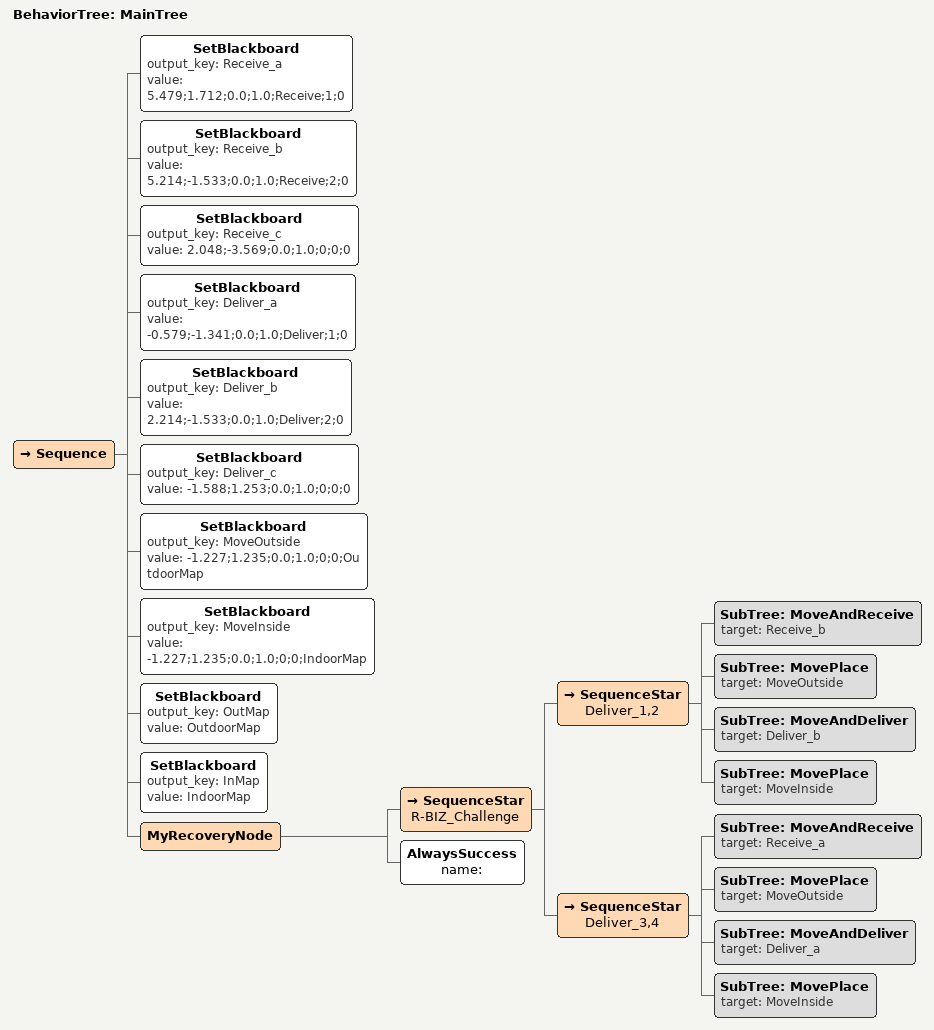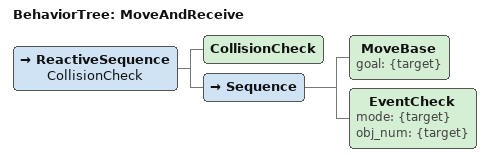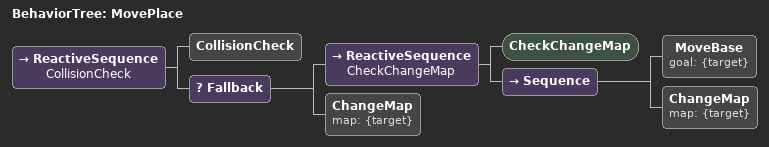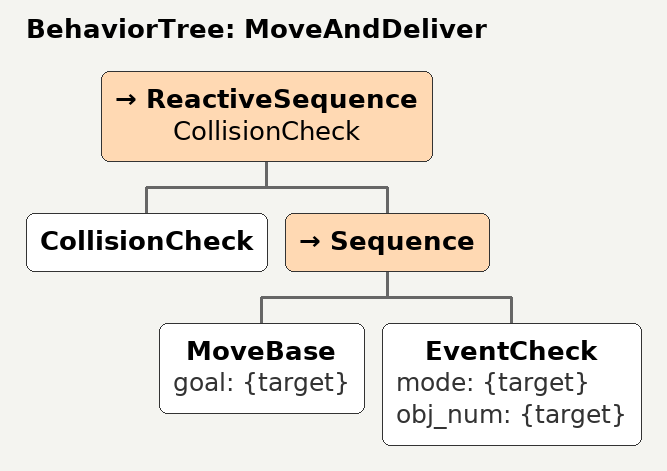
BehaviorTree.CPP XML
<root main_tree_to_execute = "MainTree">
    <BehaviorTree ID="MainTree">
        <Sequence>
            <SetBlackboard output_key="Receive_a" value="5.479;1.712;0.0;1.0;Receive;1;0" />
            <SetBlackboard output_key="Receive_b" value="5.214;-1.533;0.0;1.0;Receive;2;0" />
            <SetBlackboard output_key="Receive_c" value="2.048;-3.569;0.0;1.0;0;0;0" />
            <SetBlackboard output_key="Deliver_a" value="-0.579;-1.341;0.0;1.0;Deliver;1;0" />
            <SetBlackboard output_key="Deliver_b" value="2.214;-1.533;0.0;1.0;Deliver;2;0" />
            <SetBlackboard output_key="Deliver_c" value="-1.588;1.253;0.0;1.0;0;0;0" />
            <SetBlackboard output_key="MoveOutside" value="-1.227;1.235;0.0;1.0;0;0;OutdoorMap" />
            <SetBlackboard output_key="MoveInside" value="-1.227;1.235;0.0;1.0;0;0;IndoorMap" />
            <SetBlackboard output_key="OutMap" value="OutdoorMap" />
            <SetBlackboard output_key="InMap" value="IndoorMap" />

            <MyRecoveryNode>
                <SequenceStar name="R-BIZ_Challenge">
                    <SequenceStar name="Deliver_1,2">
                        <SubTree ID="MoveAndReceive" target="Receive_b" />
                        <SubTree ID="MovePlace" target="MoveOutside" />
                        <SubTree ID="MoveAndDeliver" target="Deliver_b" />
                        <SubTree ID="MovePlace" target="MoveInside" />
                    </SequenceStar>
                    <SequenceStar name="Deliver_3,4">
                        <SubTree ID="MoveAndReceive" target="Receive_a" />
                        <SubTree ID="MovePlace" target="MoveOutside" />
                        <SubTree ID="MoveAndDeliver" target="Deliver_a" />
                        <SubTree ID="MovePlace" target="MoveInside" />
                    </SequenceStar>
                </SequenceStar>
                <AlwaysSuccess name=""/>
            </MyRecoveryNode>
        </Sequence>
    </BehaviorTree>

    <BehaviorTree ID="MoveAndReceive">
        <ReactiveSequence name="CollisionCheck">
            <CollisionCheck />
            <Sequence>
                <MoveBase goal="{target}" />
                <EventCheck mode="{target}" obj_num ="{target}"/>
            </Sequence>
        </ReactiveSequence>
    </BehaviorTree>

    <BehaviorTree ID="MovePlace">
        <ReactiveSequence name="CollisionCheck">
            <CollisionCheck/>
            <Fallback>
                <ReactiveSequence name="CheckChangeMap">
                    <CheckChangeMap />
                    <Sequence>
                        <MoveBase goal="{target}" />
                        <ChangeMap map="{target}" />
                    </Sequence>
                </ReactiveSequence>
                <ChangeMap map="{target}" />
            </Fallback>
        </ReactiveSequence>
    </BehaviorTree>

    <BehaviorTree ID="MoveAndDeliver">
        <ReactiveSequence name="CollisionCheck">
            <CollisionCheck />
            <Sequence>
                <MoveBase goal="{target}" />
                <EventCheck mode="{target}" obj_num ="{target}"/>
            </Sequence>
        </ReactiveSequence>
    </BehaviorTree>

</root>

<!-- Deliver -->

<!-- Receive -->
